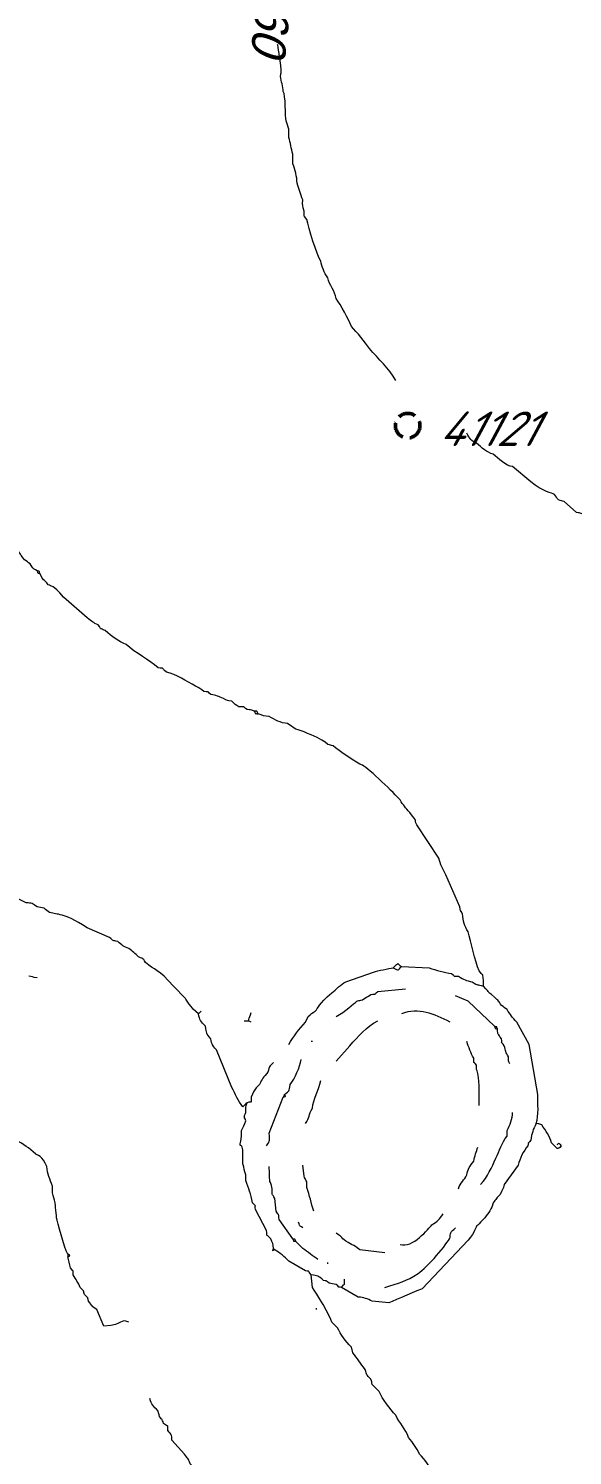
# Model space of a CAD drawing. Header units: centimetres. Extents: x -1591 to 2988, y -2086 to 1278.
# Drawn here: x 1969.8 to 2127.1, y -855.1 to -441.7 of the extents above; entities that cross this region are included whole.
import ezdxf

# ---------------------------------------------------------------- set-up
doc = ezdxf.new("R2010")
doc.units = ezdxf.units.CM
doc.header["$MEASUREMENT"] = 0
doc.linetypes.add('DASHED', pattern=[7, 5, -2, 0])
doc.layers.add('layer 1', color=7, linetype='Continuous')
doc.layers.add('Свердловини', color=90, linetype='Continuous')
doc.styles.add('style1', font='isocpeur_0.ttf', dxfattribs={"oblique": 15, "height": 10})

msp = doc.modelspace()

# ---------------------------------------------------------------- linework, layer by layer
at = {"layer": 'layer 1', "lineweight": 20}
for points, knots in [([(2076.051, -543.65), (2074.177, -540.078), (2070.947, -537.475), (2068.407, -534.397), (2068.407, -534.397), (2067.119, -532.49), (2064.852, -529.673), (2063.176, -527.959), (2063.176, -527.959), (2062.339, -525.872), (2060.159, -521.697), (2058.751, -519.913), (2058.751, -519.913), (2058.527, -517.641), (2056.803, -516.088), (2056.337, -513.878), (2056.337, -513.878), (2055.288, -512.449), (2054.684, -510.755), (2054.325, -509.049), (2054.325, -509.049), (2053.183, -507.447), (2050.732, -499.257), (2050.302, -496.979), (2050.302, -496.979), (2049.199, -495.432), (2049.544, -496.726), (2049.497, -494.565), (2049.497, -494.565), (2048.981, -492.974), (2049.095, -493.099), (2049.095, -491.347), (2049.095, -491.347), (2048.373, -489.547), (2048.067, -488.313), (2047.485, -486.519), (2047.485, -486.519), (2047.442, -484.527), (2046.886, -482.642), (2046.278, -480.886), (2046.278, -480.886), (2046.278, -480.886), (2046.278, -478.07), (2046.278, -478.07), (2046.278, -478.07), (2045.746, -476.427), (2045.583, -474.821), (2045.071, -473.242), (2045.071, -473.242), (2045.071, -473.242), (2045.071, -470.828), (2045.071, -470.828), (2045.071, -470.828), (2044.792, -470.022), (2044.545, -469.219), (2044.267, -468.414), (2044.267, -468.414), (2044.09, -467.366), (2044.178, -460.801), (2043.462, -459.964), (2043.462, -459.964), (2043.347, -458.473), (2042.931, -456.99), (2042.657, -455.539), (2042.657, -455.539), (2042.664, -454.818), (2043.175, -454.788), (2042.657, -451.515), (2042.657, -451.515), (2042.657, -451.515), (2041.853, -446.285), (2041.853, -446.285)], [0, 0, 0, 0, 0.0526316, 0.0526316, 0.0526316, 0.0526316, 0.1052632, 0.1052632, 0.1052632, 0.1052632, 0.1578947, 0.1578947, 0.1578947, 0.1578947, 0.2105263, 0.2105263, 0.2105263, 0.2105263, 0.2631579, 0.2631579, 0.2631579, 0.2631579, 0.3157895, 0.3157895, 0.3157895, 0.3157895, 0.3684211, 0.3684211, 0.3684211, 0.3684211, 0.4210526, 0.4210526, 0.4210526, 0.4210526, 0.4736842, 0.4736842, 0.4736842, 0.4736842, 0.5263158, 0.5263158, 0.5263158, 0.5263158, 0.5789474, 0.5789474, 0.5789474, 0.5789474, 0.6315789, 0.6315789, 0.6315789, 0.631579, 0.6842105, 0.6842105, 0.6842105, 0.6842105, 0.7368421, 0.7368421, 0.7368421, 0.7368421, 0.7894737, 0.7894737, 0.7894737, 0.7894737, 0.8421053, 0.8421053, 0.8421053, 0.8421053, 0.8947368, 0.8947368, 0.8947368, 0.8947369, 1, 1, 1, 1]), ([(1972.248, -598.77), (1972.636, -599.796), (1972.027, -599.188), (1973.053, -599.575), (1973.053, -599.575), (1972.666, -598.549), (1973.274, -599.158), (1972.248, -598.77), (1972.248, -598.77), (1970.749, -597.853), (1971.154, -598.258), (1970.237, -596.759), (1970.237, -596.759), (1969.475, -596.271), (1969.356, -596.14), (1968.627, -595.552), (1968.627, -595.552), (1966.41, -593.139), (1968.718, -594.45), (1964.202, -590.724), (1964.202, -590.724), (1964.202, -590.724), (1958.971, -584.689), (1958.971, -584.689), (1958.971, -584.689), (1958.952, -584.66), (1957.463, -580.775), (1955.35, -580.263), (1955.35, -580.263), (1955.35, -580.263), (1954.948, -579.861), (1954.948, -579.861), (1954.948, -579.861), (1955.56, -578.568), (1955.646, -579.516), (1954.143, -577.849), (1954.143, -577.849), (1954.143, -577.849), (1945.694, -560.951), (1945.694, -560.951), (1945.694, -560.951), (1945.59, -559.597), (1945.396, -559.489), (1945.292, -558.134), (1945.292, -558.134), (1944.373, -556.882), (1944.428, -556.61), (1943.683, -555.318), (1943.683, -555.318), (1943.655, -554.064), (1943.494, -553.635), (1943.28, -552.502), (1943.28, -552.502), (1942.361, -551.25), (1942.417, -550.977), (1941.671, -549.685), (1941.671, -549.685), (1941.636, -548.095), (1941.383, -547.95), (1941.269, -546.467), (1941.269, -546.467), (1939.433, -543.89), (1939.04, -539.461), (1938.05, -536.408), (1938.05, -536.408), (1938.05, -536.408), (1938.05, -534.397), (1938.05, -534.397), (1938.05, -534.397), (1937.771, -533.591), (1937.524, -532.788), (1937.245, -531.983), (1937.245, -531.983), (1937.211, -530.392), (1936.957, -530.247), (1936.843, -528.764), (1936.843, -528.764), (1935.865, -527.07), (1936.082, -527.965), (1936.038, -525.948), (1936.038, -525.948), (1935.633, -524.698), (1935.639, -523.978), (1935.233, -522.729), (1935.233, -522.729), (1935.233, -522.729), (1934.831, -511.866), (1934.831, -511.866), (1934.831, -511.866), (1933.461, -507.641), (1935.633, -501.922), (1934.026, -497.784), (1934.026, -497.784), (1934.673, -496.119), (1934.429, -494.859), (1934.429, -492.956), (1934.429, -492.956), (1934.708, -492.15), (1934.955, -491.348), (1935.233, -490.542), (1935.233, -490.542), (1935.233, -490.542), (1935.636, -480.886), (1935.636, -480.886), (1935.636, -480.886), (1936.119, -479.395), (1936.038, -479.735), (1936.038, -478.07), (1936.038, -478.07), (1936.038, -478.07), (1937.647, -465.597), (1937.647, -465.597)], [0, 0, 0, 0, 0.0344828, 0.0344828, 0.0344828, 0.0344828, 0.0689655, 0.0689655, 0.0689655, 0.0689655, 0.1034483, 0.1034483, 0.1034483, 0.1034483, 0.137931, 0.137931, 0.137931, 0.137931, 0.1724138, 0.1724138, 0.1724138, 0.1724138, 0.2068966, 0.2068966, 0.2068966, 0.2068966, 0.2413793, 0.2413793, 0.2413793, 0.2413793, 0.2758621, 0.2758621, 0.2758621, 0.2758621, 0.3103448, 0.3103448, 0.3103448, 0.3103448, 0.3448276, 0.3448276, 0.3448276, 0.3448276, 0.3793103, 0.3793103, 0.3793103, 0.3793104, 0.4137931, 0.4137931, 0.4137931, 0.4137931, 0.4482759, 0.4482759, 0.4482759, 0.4482759, 0.4827586, 0.4827586, 0.4827586, 0.4827586, 0.5172414, 0.5172414, 0.5172414, 0.5172414, 0.5517241, 0.5517241, 0.5517241, 0.5517241, 0.5862069, 0.5862069, 0.5862069, 0.5862069, 0.6206897, 0.6206897, 0.6206897, 0.6206897, 0.6551724, 0.6551724, 0.6551724, 0.6551724, 0.6896552, 0.6896552, 0.6896552, 0.6896552, 0.7241379, 0.7241379, 0.7241379, 0.7241379, 0.7586207, 0.7586207, 0.7586207, 0.7586207, 0.7931034, 0.7931034, 0.7931034, 0.7931035, 0.8275862, 0.8275862, 0.8275862, 0.8275862, 0.862069, 0.862069, 0.862069, 0.862069, 0.8965517, 0.8965517, 0.8965517, 0.8965517, 0.9310345, 0.9310345, 0.9310345, 0.9310345, 1, 1, 1, 1]), ([(2179.451, -632.969), (2179.839, -633.995), (2179.23, -633.386), (2180.256, -633.774), (2180.256, -633.774), (2179.869, -632.748), (2180.477, -633.356), (2179.451, -632.969), (2179.451, -632.969), (2178.419, -631.663), (2178.375, -630.769), (2177.44, -629.75), (2177.44, -629.75), (2175.782, -628.548), (2176.701, -629.646), (2176.233, -628.141), (2176.233, -628.141), (2176.233, -628.141), (2170.198, -620.497), (2170.198, -620.497), (2170.198, -620.497), (2170.092, -620.25), (2169.516, -619.145), (2169.393, -618.887), (2169.393, -618.887), (2167.966, -617.46), (2167.502, -617.487), (2166.979, -615.669), (2166.979, -615.669), (2164.73, -614.049), (2160.197, -607.368), (2157.323, -605.61), (2157.323, -605.61), (2157.323, -605.61), (2156.921, -605.208), (2156.921, -605.208), (2156.921, -605.208), (2157.226, -603.348), (2154.869, -602.479), (2153.3, -601.184), (2153.3, -601.184), (2153.3, -601.184), (2140.425, -590.321), (2140.425, -590.321), (2140.425, -590.321), (2138.569, -589.788), (2137.871, -588.573), (2136.401, -587.103), (2136.401, -587.103), (2136.401, -587.103), (2129.964, -582.275), (2129.964, -582.275), (2129.964, -582.275), (2128.975, -581.919), (2129.274, -582.05), (2128.355, -581.872), (2128.355, -581.872), (2128.355, -581.872), (2124.734, -578.654), (2124.734, -578.654), (2124.734, -578.654), (2123.869, -578.472), (2124.042, -578.555), (2123.124, -578.251), (2123.124, -578.251), (2122.553, -577.528), (2122.409, -577.377), (2121.917, -576.642), (2121.917, -576.642), (2121.4, -576.242), (2118.552, -575.887), (2115.078, -573.021), (2115.078, -573.021), (2115.078, -573.021), (2109.847, -568.595), (2109.847, -568.595), (2109.847, -568.595), (2107.968, -568.41), (2105.652, -566.301), (2104.215, -564.974), (2104.215, -564.974), (2102.372, -564.484), (2100.857, -563.113), (2099.387, -561.755), (2099.387, -561.755), (2097.889, -561.289), (2097.461, -560.395), (2096.57, -558.939)], [0, 0, 0, 0, 0.0434783, 0.0434783, 0.0434783, 0.0434783, 0.0869565, 0.0869565, 0.0869565, 0.0869565, 0.1304348, 0.1304348, 0.1304348, 0.1304348, 0.173913, 0.173913, 0.173913, 0.1739131, 0.2173913, 0.2173913, 0.2173913, 0.2173913, 0.2608696, 0.2608696, 0.2608696, 0.2608696, 0.3043478, 0.3043478, 0.3043478, 0.3043478, 0.3478261, 0.3478261, 0.3478261, 0.3478261, 0.3913043, 0.3913043, 0.3913043, 0.3913044, 0.4347826, 0.4347826, 0.4347826, 0.4347826, 0.4782609, 0.4782609, 0.4782609, 0.4782609, 0.5217391, 0.5217391, 0.5217391, 0.5217391, 0.5652174, 0.5652174, 0.5652174, 0.5652174, 0.6086957, 0.6086957, 0.6086957, 0.6086957, 0.6521739, 0.6521739, 0.6521739, 0.6521739, 0.6956522, 0.6956522, 0.6956522, 0.6956522, 0.7391304, 0.7391304, 0.7391304, 0.7391304, 0.7826087, 0.7826087, 0.7826087, 0.7826087, 0.826087, 0.826087, 0.826087, 0.826087, 0.8695652, 0.8695652, 0.8695652, 0.8695652, 0.9130435, 0.9130435, 0.9130435, 0.9130435, 1, 1, 1, 1]), ([(2040.646, -741.197), (2039.308, -742.645), (2039.43, -742.145), (2039.036, -744.014), (2039.036, -744.014), (2037.702, -745.459), (2037.34, -745.936), (2036.622, -747.635), (2036.622, -747.635), (2036.551, -747.741), (2034.964, -748.911), (2034.208, -751.256), (2034.208, -751.256), (2033.998, -753.337), (2034.674, -752.331), (2033.001, -752.865), (2033.001, -752.865), (2032.508, -753.274), (2032.081, -753.708), (2031.794, -754.072), (2031.794, -754.072), (2030.242, -752.351), (2029.715, -750.342), (2028.575, -748.439), (2028.575, -748.439), (2028.575, -748.439), (2024.15, -737.576), (2024.15, -737.576), (2024.15, -737.576), (2022.807, -736.087), (2022.897, -736.247), (2022.54, -734.358), (2022.54, -734.358), (2021.072, -732.728), (2021.32, -732.796), (2020.931, -730.737), (2020.931, -730.737), (2019.547, -729.238), (2019.325, -729.04), (2018.919, -727.116), (2018.919, -727.116), (2016.749, -725.552), (2015.236, -722.737), (2015.227, -722.726), (2015.227, -722.726), (2015.227, -722.726), (2011.677, -719.069), (2011.677, -719.069), (2011.677, -719.069), (2007.401, -714.079), (2006.174, -714.533), (2003.631, -712.229), (2003.631, -712.229), (2002.487, -710.666), (2003.438, -711.406), (2001.619, -710.62), (2001.619, -710.62), (2000.52, -709.545), (1999.911, -709.105), (1998.803, -708.206), (1998.803, -708.206), (1997.243, -707.757), (1996.875, -707.241), (1995.584, -706.194), (1995.584, -706.194), (1993.941, -705.848), (1994.487, -706.027), (1993.17, -704.987), (1993.17, -704.987), (1993.17, -704.987), (1986.732, -702.171), (1986.732, -702.171), (1986.732, -702.171), (1979.293, -697.532), (1978.389, -698.589), (1975.869, -697.745), (1975.869, -697.745), (1975.108, -697.258), (1974.989, -697.126), (1974.26, -696.538), (1974.26, -696.538), (1973.456, -696.383), (1973.052, -696.287), (1972.248, -696.136), (1972.248, -696.136), (1970.847, -695.106), (1970.818, -695.066), (1969.03, -694.929), (1969.03, -694.929), (1967.082, -693.804), (1964.942, -693.236), (1962.995, -692.112), (1962.995, -692.112), (1960.896, -691.947), (1962.598, -692.458), (1960.983, -691.308), (1960.983, -691.308), (1960.983, -691.308), (1952.936, -689.698), (1952.936, -689.698), (1952.936, -689.698), (1951.488, -688.361), (1951.989, -688.483), (1950.12, -688.089), (1950.12, -688.089), (1949.375, -687.488), (1948.852, -687.083), (1948.108, -686.48), (1948.108, -686.48), (1946.178, -686.331), (1945.176, -685.646), (1943.683, -684.468), (1943.683, -684.468), (1942.879, -684.313), (1942.475, -684.217), (1941.671, -684.066), (1941.671, -684.066), (1940.016, -682.757), (1941.622, -683.685), (1940.062, -683.261), (1940.062, -683.261), (1938.774, -682.244), (1938.165, -682.041), (1936.843, -681.249), (1936.843, -681.249), (1930.554, -679.248), (1932.372, -679.093), (1929.601, -677.226), (1929.601, -677.226), (1926.214, -675.794), (1924.182, -674.043), (1921.152, -671.996), (1921.152, -671.996), (1921.152, -671.996), (1911.496, -663.949), (1911.496, -663.949), (1911.496, -663.949), (1911.249, -663.843), (1910.144, -663.267), (1909.886, -663.144), (1909.886, -663.144), (1908.851, -662.086), (1908.638, -661.86), (1907.875, -660.73), (1907.875, -660.73), (1906.057, -660.207), (1906.083, -659.743), (1904.656, -658.316), (1904.656, -658.316), (1901.909, -655.021), (1898.172, -652.42), (1895.402, -649.062), (1895.402, -649.062), (1894.386, -647.558), (1893.2, -646.141), (1892.184, -644.637), (1892.184, -644.637), (1892.184, -644.637), (1890.574, -643.027), (1890.574, -643.027), (1890.574, -643.027), (1888.995, -640.612), (1886.208, -636.291), (1884.539, -634.176), (1884.539, -634.176), (1884.045, -632.456), (1884.329, -633.193), (1882.93, -631.762), (1882.93, -631.762), (1882.93, -631.762), (1875.285, -616.473), (1875.285, -616.473), (1875.285, -616.473), (1875.146, -614.661), (1874.97, -614.743), (1874.078, -613.255), (1874.078, -613.255), (1874.078, -613.255), (1874.078, -611.645), (1874.078, -611.645), (1874.078, -611.645), (1872.899, -609.676), (1872.12, -607.643), (1872.067, -605.208), (1872.067, -605.208), (1871.089, -603.514), (1871.306, -604.409), (1871.262, -602.391), (1871.262, -602.391), (1871.262, -602.391), (1868.848, -591.528), (1868.848, -591.528), (1868.848, -591.528), (1868.848, -589.286), (1869.334, -589.328), (1867.239, -588.712)], [0, 0, 0, 0, 0.02, 0.02, 0.02, 0.02, 0.04, 0.04, 0.04, 0.04, 0.06, 0.06, 0.06, 0.06, 0.08, 0.08, 0.08, 0.08, 0.1, 0.1, 0.1, 0.1, 0.12, 0.12, 0.12, 0.12, 0.14, 0.14, 0.14, 0.14, 0.16, 0.16, 0.16, 0.16, 0.18, 0.18, 0.18, 0.18, 0.2, 0.2, 0.2, 0.2, 0.22, 0.22, 0.22, 0.22, 0.24, 0.24, 0.24, 0.24, 0.26, 0.26, 0.26, 0.26, 0.28, 0.28, 0.28, 0.28, 0.3, 0.3, 0.3, 0.3, 0.32, 0.32, 0.32, 0.32, 0.34, 0.34, 0.34, 0.34, 0.36, 0.36, 0.36, 0.36, 0.38, 0.38, 0.38, 0.38, 0.4, 0.4, 0.4, 0.4, 0.42, 0.42, 0.42, 0.42, 0.44, 0.44, 0.44, 0.44, 0.46, 0.46, 0.46, 0.46, 0.48, 0.48, 0.48, 0.48, 0.5, 0.5, 0.5, 0.5, 0.52, 0.52, 0.52, 0.52, 0.54, 0.54, 0.54, 0.54, 0.56, 0.56, 0.56, 0.56, 0.58, 0.58, 0.58, 0.58, 0.6, 0.6, 0.6, 0.6, 0.62, 0.62, 0.62, 0.62, 0.64, 0.64, 0.64, 0.64, 0.66, 0.66, 0.66, 0.66, 0.68, 0.68, 0.68, 0.68, 0.7, 0.7, 0.7, 0.7, 0.72, 0.72, 0.72, 0.72, 0.74, 0.74, 0.74, 0.74, 0.76, 0.76, 0.76, 0.76, 0.78, 0.78, 0.78, 0.78, 0.8, 0.8, 0.8, 0.8, 0.82, 0.82, 0.82, 0.82, 0.84, 0.84, 0.84, 0.84, 0.86, 0.86, 0.86, 0.86, 0.88, 0.88, 0.88, 0.88, 0.9, 0.9, 0.9, 0.9, 0.92, 0.92, 0.92, 0.92, 0.94, 0.94, 0.94, 0.94, 0.96, 0.96, 0.96, 0.96, 1, 1, 1, 1]), ([(2035.013, -639.406), (2035.68, -640.491), (2034.974, -640.017), (2036.22, -640.211), (2036.22, -640.211), (2035.553, -639.126), (2036.259, -639.601), (2035.013, -639.406), (2035.013, -639.406), (2033.775, -638.996), (2034.325, -639.108), (2033.001, -639.004), (2033.001, -639.004), (2031.453, -637.901), (2032.748, -638.246), (2030.587, -638.199), (2030.587, -638.199), (2029.607, -637.544), (2029.518, -637.46), (2028.575, -636.59), (2028.575, -636.59), (2027.118, -636.446), (2027.425, -636.434), (2026.161, -635.785), (2026.161, -635.785), (2024.841, -635.171), (2024.015, -634.857), (2022.54, -634.578), (2022.54, -634.578), (2020.898, -633.382), (2022.623, -633.98), (2020.529, -633.774), (2020.529, -633.774), (2019.483, -632.925), (2019.249, -632.771), (2018.115, -632.164), (2018.115, -632.164), (2015.437, -630.861), (2012.583, -628.756), (2009.666, -628.141), (2009.666, -628.141), (2007.945, -626.59), (2009.279, -627.134), (2007.252, -626.934), (2007.252, -626.934), (2004.656, -624.538), (2000.809, -622.689), (1997.998, -620.094), (1997.998, -620.094), (1995.696, -619.171), (1993.902, -617.861), (1991.963, -616.071), (1991.963, -616.071), (1990.144, -615.285), (1991.095, -616.024), (1989.951, -614.462), (1989.951, -614.462), (1988.408, -613.809), (1988.099, -613.374), (1986.732, -612.45), (1986.732, -612.45), (1986.732, -612.45), (1979.893, -606.415), (1979.893, -606.415), (1979.893, -606.415), (1976.722, -602.611), (1976.428, -603.464), (1975.467, -602.794), (1975.467, -602.794), (1974.182, -601.038), (1973.983, -601.775), (1973.053, -599.575)], [0, 0, 0, 0, 0.0526316, 0.0526316, 0.0526316, 0.0526316, 0.1052632, 0.1052632, 0.1052632, 0.1052632, 0.1578947, 0.1578947, 0.1578947, 0.1578947, 0.2105263, 0.2105263, 0.2105263, 0.2105263, 0.2631579, 0.2631579, 0.2631579, 0.2631579, 0.3157895, 0.3157895, 0.3157895, 0.3157895, 0.3684211, 0.3684211, 0.3684211, 0.3684211, 0.4210526, 0.4210526, 0.4210526, 0.4210526, 0.4736842, 0.4736842, 0.4736842, 0.4736842, 0.5263158, 0.5263158, 0.5263158, 0.5263158, 0.5789474, 0.5789474, 0.5789474, 0.5789474, 0.6315789, 0.6315789, 0.6315789, 0.631579, 0.6842105, 0.6842105, 0.6842105, 0.6842105, 0.7368421, 0.7368421, 0.7368421, 0.7368421, 0.7894737, 0.7894737, 0.7894737, 0.7894737, 0.8421053, 0.8421053, 0.8421053, 0.8421053, 0.8947368, 0.8947368, 0.8947368, 0.8947369, 1, 1, 1, 1]), ([(2045.071, -735.967), (2046.357, -733.787), (2048.112, -731.466), (2049.899, -729.53), (2049.899, -729.53), (2049.899, -729.53), (2050.648, -727.891), (2050.648, -727.891), (2050.648, -727.891), (2051.649, -727.049), (2051.74, -726.97), (2052.716, -726.311), (2052.716, -726.311), (2053.734, -725.292), (2053.489, -724.461), (2057.544, -721.081), (2057.544, -721.081), (2058.801, -720.032), (2060.141, -718.529), (2061.567, -717.862), (2061.567, -717.862), (2061.567, -717.862), (2069.614, -715.046), (2069.614, -715.046), (2069.614, -715.046), (2070.871, -714.638), (2073.91, -713.941), (2075.246, -713.839), (2075.246, -713.839), (2077.012, -714.524), (2076.61, -714.659), (2077.66, -713.436), (2077.66, -713.436), (2077.66, -713.436), (2085.707, -713.839), (2085.707, -713.839), (2085.707, -713.839), (2087.673, -714.519), (2090.058, -715.053), (2092.145, -715.448), (2092.145, -715.448), (2093.787, -716.644), (2092.061, -716.046), (2094.156, -716.253), (2094.156, -716.253), (2095.765, -717.216), (2096.302, -717.507), (2098.18, -717.862), (2098.18, -717.862), (2099.96, -719.13), (2099.369, -718.411), (2101.398, -719.069), (2101.398, -719.069), (2101.398, -714.179), (2101.093, -716.542), (2100.191, -714.643), (2100.191, -714.643), (2098.926, -711.979), (2097.84, -706.183), (2096.973, -703.378), (2096.973, -703.378), (2096.023, -701.733), (2095.407, -700.175), (2095.363, -698.147), (2095.363, -698.147), (2094.649, -696.938), (2094.838, -697.464), (2094.559, -696.136), (2094.559, -696.136), (2094.559, -696.136), (2090.535, -686.882), (2090.535, -686.882), (2090.535, -686.882), (2089.744, -685.341), (2088.886, -683.775), (2088.523, -682.054), (2088.523, -682.054), (2088.523, -682.054), (2082.086, -672.398), (2082.086, -672.398), (2082.086, -672.398), (2081.035, -670.328), (2082.809, -672.129), (2080.074, -668.777), (2080.074, -668.777), (2078.668, -667.339), (2078.269, -666.701), (2077.258, -665.156), (2077.258, -665.156), (2075.881, -663.461), (2068.212, -656.12), (2066.395, -655.097), (2066.395, -655.097), (2064.936, -654.678), (2059.291, -650.707), (2057.946, -649.465), (2057.946, -649.465), (2057.082, -649.284), (2057.254, -649.367), (2056.337, -649.062), (2056.337, -649.062), (2055.166, -648.007), (2055.183, -648.067), (2053.923, -647.453), (2053.923, -647.453), (2052.333, -646.637), (2048.753, -644.989), (2047.083, -644.637), (2047.083, -644.637), (2045.935, -643.794), (2045.817, -643.87), (2044.669, -643.027), (2044.669, -643.027), (2042.859, -642.888), (2040.945, -641.918), (2039.438, -641.016), (2039.438, -641.016), (2038.021, -640.907), (2037.449, -640.715), (2036.22, -640.211)], [0, 0, 0, 0, 0.0322581, 0.0322581, 0.0322581, 0.0322581, 0.0645161, 0.0645161, 0.0645161, 0.0645161, 0.0967742, 0.0967742, 0.0967742, 0.0967742, 0.1290323, 0.1290323, 0.1290323, 0.1290323, 0.1612903, 0.1612903, 0.1612903, 0.1612903, 0.1935484, 0.1935484, 0.1935484, 0.1935484, 0.2258065, 0.2258065, 0.2258065, 0.2258065, 0.2580645, 0.2580645, 0.2580645, 0.2580645, 0.2903226, 0.2903226, 0.2903226, 0.2903226, 0.3225806, 0.3225806, 0.3225806, 0.3225807, 0.3548387, 0.3548387, 0.3548387, 0.3548387, 0.3870968, 0.3870968, 0.3870968, 0.3870968, 0.4193548, 0.4193548, 0.4193548, 0.4193548, 0.4516129, 0.4516129, 0.4516129, 0.4516129, 0.483871, 0.483871, 0.483871, 0.483871, 0.516129, 0.516129, 0.516129, 0.516129, 0.5483871, 0.5483871, 0.5483871, 0.5483871, 0.5806452, 0.5806452, 0.5806452, 0.5806452, 0.6129032, 0.6129032, 0.6129032, 0.6129032, 0.6451613, 0.6451613, 0.6451613, 0.6451613, 0.6774194, 0.6774194, 0.6774194, 0.6774194, 0.7096774, 0.7096774, 0.7096774, 0.7096774, 0.7419355, 0.7419355, 0.7419355, 0.7419355, 0.7741935, 0.7741935, 0.7741935, 0.7741936, 0.8064516, 0.8064516, 0.8064516, 0.8064516, 0.8387097, 0.8387097, 0.8387097, 0.8387097, 0.8709677, 0.8709677, 0.8709677, 0.8709678, 0.9032258, 0.9032258, 0.9032258, 0.9032258, 0.9354839, 0.9354839, 0.9354839, 0.9354839, 1, 1, 1, 1]), ([(2122.722, -764.935), (2123.55, -764.732), (2122.543, -763.952), (2123.929, -765.338), (2123.929, -765.338), (2122.6, -766.838), (2122.929, -766.129), (2121.113, -764.533), (2121.113, -764.533), (2120.703, -762.588), (2119.379, -760.959), (2118.296, -759.302), (2118.296, -759.302), (2117.307, -758.947), (2117.607, -759.078), (2116.687, -758.9), (2116.687, -758.9), (2117.48, -756.453), (2117.089, -753.184), (2117.089, -750.451), (2117.089, -750.451), (2117.089, -750.451), (2114.675, -735.967), (2114.675, -735.967), (2114.675, -735.967), (2114.675, -735.967), (2111.054, -729.53), (2111.054, -729.53), (2111.054, -729.53), (2109.648, -728.092), (2109.249, -727.454), (2108.238, -725.909), (2108.238, -725.909), (2107.515, -725.337), (2107.364, -725.193), (2106.629, -724.702), (2106.629, -724.702), (2105.864, -723.452), (2105.721, -723.392), (2104.617, -722.288), (2104.617, -722.288), (2101.578, -719.843), (2103.921, -721.801), (2101.398, -719.069)], [0, 0, 0, 0, 0.0833333, 0.0833333, 0.0833333, 0.0833333, 0.1666667, 0.1666667, 0.1666667, 0.1666667, 0.25, 0.25, 0.25, 0.25, 0.3333333, 0.3333333, 0.3333333, 0.3333333, 0.4166667, 0.4166667, 0.4166667, 0.4166667, 0.5, 0.5, 0.5, 0.5, 0.5833333, 0.5833333, 0.5833333, 0.5833333, 0.6666667, 0.6666667, 0.6666667, 0.6666667, 0.75, 0.75, 0.75, 0.75, 0.8333333, 0.8333333, 0.8333333, 0.8333333, 1, 1, 1, 1]), ([(2058.751, -727.92), (2061.366, -726.548), (2063.851, -724.062), (2064.786, -723.495), (2064.786, -723.495), (2065.774, -723.139), (2065.475, -723.27), (2066.395, -723.092), (2066.395, -723.092), (2067.543, -722.249), (2067.661, -722.326), (2068.809, -721.483), (2068.809, -721.483), (2070.908, -721.318), (2069.206, -721.829), (2070.821, -720.678), (2070.821, -720.678), (2070.821, -720.678), (2078.867, -719.874), (2078.867, -719.874)], [0, 0, 0, 0, 0.1666667, 0.1666667, 0.1666667, 0.1666667, 0.3333333, 0.3333333, 0.3333333, 0.3333333, 0.5, 0.5, 0.5, 0.5, 0.6666667, 0.6666667, 0.6666667, 0.6666667, 1, 1, 1, 1]), ([(2104.617, -730.737), (2105.004, -731.762), (2104.395, -731.154), (2105.422, -731.541), (2105.422, -731.541), (2105.034, -730.515), (2105.643, -731.124), (2104.617, -730.737), (2104.617, -730.737), (2104.617, -730.737), (2096.973, -723.495), (2096.973, -723.495), (2096.973, -723.495), (2096.973, -723.495), (2093.352, -721.885), (2093.352, -721.885)], [0, 0, 0, 0, 0.2, 0.2, 0.2, 0.2, 0.4, 0.4, 0.4, 0.4, 0.6, 0.6, 0.6, 0.6, 1, 1, 1, 1]), ([(2032.196, -729.127), (2032.196, -729.127), (2033.403, -729.127), (2033.403, -729.127), (2033.403, -729.127), (2033.748, -727.832), (2033.864, -728.009), (2034.208, -726.713)], [0, 0, 0, 0, 0.3333333, 0.3333333, 0.3333333, 0.3333333, 1, 1, 1, 1]), ([(2058.751, -740.795), (2058.751, -740.795), (2062.774, -736.369), (2062.774, -736.369), (2062.774, -736.369), (2065.077, -733.671), (2067.528, -730.889), (2070.821, -729.127)], [0, 0, 0, 0, 0.3333333, 0.3333333, 0.3333333, 0.3333333, 1, 1, 1, 1]), ([(2109.043, -741.6), (2108.559, -740.382), (2108.64, -741.195), (2108.64, -739.588), (2108.64, -739.588), (2107.836, -738.195), (2107.739, -737.986), (2107.433, -736.369), (2107.433, -736.369), (2106.237, -734.727), (2106.835, -736.452), (2106.629, -734.358), (2106.629, -734.358), (2105.56, -732.723), (2105.609, -733.444), (2105.422, -731.541)], [0, 0, 0, 0, 0.2, 0.2, 0.2, 0.2, 0.4, 0.4, 0.4, 0.4, 0.6, 0.6, 0.6, 0.6, 1, 1, 1, 1]), ([(2100.191, -753.67), (2100.191, -750.641), (2100.291, -747.384), (2099.789, -744.416), (2099.789, -744.416), (2099.328, -742.995), (2099.421, -743.584), (2099.387, -742.002), (2099.387, -742.002), (2098.19, -740.36), (2098.788, -742.085), (2098.582, -739.99), (2098.582, -739.99), (2097.688, -738.441), (2097.15, -736.837), (2096.57, -735.162)], [0, 0, 0, 0, 0.2, 0.2, 0.2, 0.2, 0.4, 0.4, 0.4, 0.4, 0.6, 0.6, 0.6, 0.6, 1, 1, 1, 1]), ([(2043.864, -750.451), (2043.864, -750.451), (2043.462, -751.256), (2043.462, -751.256), (2043.462, -751.256), (2044.653, -750.806), (2044.047, -751.197), (2043.864, -750.451), (2043.864, -750.451), (2045.351, -749.441), (2045.101, -749.606), (2045.474, -747.635), (2045.474, -747.635), (2046.816, -745.806), (2048.273, -742.612), (2048.692, -740.393)], [0, 0, 0, 0, 0.2, 0.2, 0.2, 0.2, 0.4, 0.4, 0.4, 0.4, 0.6, 0.6, 0.6, 0.6, 1, 1, 1, 1]), ([(1981.1, -796.72), (1981.1, -796.72), (1981.1, -797.524), (1981.1, -797.524), (1981.1, -797.524), (1981.941, -796.89), (1981.941, -797.354), (1981.1, -796.72), (1981.1, -796.72), (1980.12, -794.811), (1978.03, -787.201), (1977.881, -786.259), (1977.881, -786.259), (1977.881, -786.259), (1977.479, -781.833), (1977.479, -781.833), (1977.479, -781.833), (1977.154, -780.832), (1976.999, -780.018), (1976.674, -779.017), (1976.674, -779.017), (1976.674, -779.017), (1976.674, -777.005), (1976.674, -777.005), (1976.674, -777.005), (1975.935, -775.161), (1975.226, -773.468), (1975.065, -771.373), (1975.065, -771.373), (1973.917, -768.278), (1972.131, -767.95), (1971.846, -767.752), (1971.846, -767.752), (1969.887, -765.835), (1968.379, -765.025), (1966.213, -763.728), (1966.213, -763.728), (1963.391, -763.667), (1962.063, -762.325), (1959.374, -762.119), (1959.374, -762.119), (1956.755, -760.608), (1954.319, -761.029), (1951.327, -759.302), (1951.327, -759.302), (1949.284, -759.258), (1948.436, -758.646), (1946.499, -758.498), (1946.499, -758.498), (1945.247, -757.578), (1944.975, -757.634), (1943.683, -756.888), (1943.683, -756.888), (1941.964, -756.756), (1941.477, -756.498), (1940.062, -755.681), (1940.062, -755.681), (1937.962, -755.516), (1939.665, -756.027), (1938.05, -754.877), (1938.05, -754.877), (1938.05, -754.877), (1920.347, -750.049), (1920.347, -750.049), (1920.347, -750.049), (1918.268, -749.329), (1916.358, -749.103), (1914.312, -748.439), (1914.312, -748.439), (1914.312, -748.439), (1912.703, -748.439), (1912.703, -748.439), (1912.703, -748.439), (1911.196, -747.569), (1910.798, -747.557), (1909.082, -747.232), (1909.082, -747.232), (1907.845, -746.234), (1908.481, -746.622), (1907.07, -746.025)], [0, 0, 0, 0, 0.047619, 0.047619, 0.047619, 0.0476191, 0.0952381, 0.0952381, 0.0952381, 0.0952381, 0.1428571, 0.1428571, 0.1428571, 0.1428572, 0.1904762, 0.1904762, 0.1904762, 0.1904762, 0.2380952, 0.2380952, 0.2380952, 0.2380952, 0.2857143, 0.2857143, 0.2857143, 0.2857143, 0.3333333, 0.3333333, 0.3333333, 0.3333333, 0.3809524, 0.3809524, 0.3809524, 0.3809524, 0.4285714, 0.4285714, 0.4285714, 0.4285714, 0.4761905, 0.4761905, 0.4761905, 0.4761905, 0.5238095, 0.5238095, 0.5238095, 0.5238095, 0.5714286, 0.5714286, 0.5714286, 0.5714286, 0.6190476, 0.6190476, 0.6190476, 0.6190476, 0.6666667, 0.6666667, 0.6666667, 0.6666667, 0.7142857, 0.7142857, 0.7142857, 0.7142857, 0.7619048, 0.7619048, 0.7619048, 0.7619048, 0.8095238, 0.8095238, 0.8095238, 0.8095238, 0.8571429, 0.8571429, 0.8571429, 0.8571429, 0.9047619, 0.9047619, 0.9047619, 0.9047619, 1, 1, 1, 1]), ([(2049.899, -758.9), (2051.088, -757.232), (2050.816, -756.371), (2051.911, -754.474), (2051.911, -754.474), (2052.109, -751.901), (2053.795, -749.231), (2054.325, -746.428)], [0, 0, 0, 0, 0.3333333, 0.3333333, 0.3333333, 0.3333333, 1, 1, 1, 1]), ([(2038.634, -765.338), (2039.862, -763.613), (2039.438, -763.954), (2039.438, -761.716), (2039.438, -761.716), (2039.438, -761.716), (2043.462, -751.256), (2043.462, -751.256)], [0, 0, 0, 0, 0.3333333, 0.3333333, 0.3333333, 0.3333333, 1, 1, 1, 1]), ([(2116.687, -758.9), (2115.669, -760.663), (2115.456, -761.727), (2115.078, -763.728), (2115.078, -763.728), (2113.769, -765.383), (2114.697, -763.777), (2114.273, -765.338), (2114.273, -765.338), (2112.96, -767), (2111.885, -768.939), (2111.457, -770.97), (2111.457, -770.97), (2111.457, -770.97), (2107.433, -776.603), (2107.433, -776.603), (2107.433, -776.603), (2107.074, -777.954), (2106.767, -778.141), (2106.226, -779.419), (2106.226, -779.419), (2105.362, -780.356), (2104.979, -780.891), (2104.215, -781.833), (2104.215, -781.833), (2103.808, -783.761), (2102.873, -784.619), (2101.801, -786.259), (2101.801, -786.259), (2101.801, -786.259), (2099.387, -788.673), (2099.387, -788.673), (2099.387, -788.673), (2099.049, -789.17), (2099.104, -790.113), (2096.973, -792.696), (2096.973, -792.696), (2096.973, -792.696), (2083.695, -806.778), (2083.695, -806.778), (2083.695, -806.778), (2082.959, -806.851), (2075.868, -810.169), (2074.039, -810.801), (2074.039, -810.801), (2074.039, -810.801), (2069.211, -810.399), (2069.211, -810.399), (2069.211, -810.399), (2067.805, -809.588), (2066.876, -809.322), (2065.188, -809.192), (2065.188, -809.192), (2065.188, -809.192), (2060.36, -806.376), (2060.36, -806.376), (2060.36, -806.376), (2058.787, -806.046), (2060.37, -806.851), (2058.751, -805.571), (2058.751, -805.571), (2057.947, -805.416), (2057.543, -805.321), (2056.739, -805.169), (2056.739, -805.169), (2055.084, -803.86), (2056.69, -804.788), (2055.13, -804.364), (2055.13, -804.364), (2053.5, -802.895), (2053.567, -803.144), (2051.509, -802.755), (2051.509, -802.755), (2050.339, -801.142), (2051.458, -802.007), (2049.899, -801.548), (2049.899, -801.548), (2049.899, -801.548), (2045.071, -798.731), (2045.071, -798.731), (2045.071, -798.731), (2043.789, -797.478), (2042.475, -796.386), (2041.048, -795.513), (2041.048, -795.513), (2041.048, -795.513), (2040.646, -795.11), (2040.646, -795.11), (2040.646, -795.11), (2040.521, -793.494), (2040.41, -793.714), (2039.841, -792.294), (2039.841, -792.294), (2038.29, -790.573), (2038.834, -791.908), (2038.634, -789.88), (2038.634, -789.88), (2038.634, -789.88), (2035.415, -783.845), (2035.415, -783.845), (2035.415, -783.845), (2035.25, -781.746), (2035.761, -783.448), (2034.61, -781.833), (2034.61, -781.833), (2034.129, -779.284), (2033.411, -777.743), (2032.599, -775.396), (2032.599, -775.396), (2032.599, -775.396), (2032.599, -773.787), (2032.599, -773.787), (2032.599, -773.787), (2032.194, -772.537), (2032.199, -771.817), (2031.794, -770.568), (2031.794, -770.568), (2031.794, -770.568), (2031.794, -766.545), (2031.794, -766.545), (2031.794, -766.545), (2031.163, -763.494), (2030.61, -767.465), (2031.392, -762.521), (2031.392, -762.521), (2031.392, -762.521), (2031.392, -760.912), (2031.392, -760.912), (2031.392, -760.912), (2032.015, -759.697), (2032.157, -759.37), (2032.599, -758.095), (2032.599, -758.095), (2032.073, -756.358), (2032.073, -757.418), (2032.599, -755.681), (2032.599, -755.681), (2032.599, -754.016), (2032.518, -754.356), (2033.001, -752.865)], [0, 0, 0, 0, 0.0277778, 0.0277778, 0.0277778, 0.0277778, 0.0555556, 0.0555556, 0.0555556, 0.0555556, 0.0833333, 0.0833333, 0.0833333, 0.0833333, 0.1111111, 0.1111111, 0.1111111, 0.1111111, 0.1388889, 0.1388889, 0.1388889, 0.1388889, 0.1666667, 0.1666667, 0.1666667, 0.1666667, 0.1944444, 0.1944444, 0.1944444, 0.1944445, 0.2222222, 0.2222222, 0.2222222, 0.2222222, 0.25, 0.25, 0.25, 0.25, 0.2777778, 0.2777778, 0.2777778, 0.2777778, 0.3055556, 0.3055556, 0.3055556, 0.3055556, 0.3333333, 0.3333333, 0.3333333, 0.3333333, 0.3611111, 0.3611111, 0.3611111, 0.3611111, 0.3888889, 0.3888889, 0.3888889, 0.3888889, 0.4166667, 0.4166667, 0.4166667, 0.4166667, 0.4444444, 0.4444444, 0.4444444, 0.4444445, 0.4722222, 0.4722222, 0.4722222, 0.4722222, 0.5, 0.5, 0.5, 0.5, 0.5277778, 0.5277778, 0.5277778, 0.5277778, 0.5555556, 0.5555556, 0.5555556, 0.5555556, 0.5833333, 0.5833333, 0.5833333, 0.5833333, 0.6111111, 0.6111111, 0.6111111, 0.6111111, 0.6388889, 0.6388889, 0.6388889, 0.6388889, 0.6666667, 0.6666667, 0.6666667, 0.6666667, 0.6944444, 0.6944444, 0.6944444, 0.6944445, 0.7222222, 0.7222222, 0.7222222, 0.7222222, 0.75, 0.75, 0.75, 0.75, 0.7777778, 0.7777778, 0.7777778, 0.7777778, 0.8055556, 0.8055556, 0.8055556, 0.8055556, 0.8333333, 0.8333333, 0.8333333, 0.8333333, 0.8611111, 0.8611111, 0.8611111, 0.8611111, 0.8888889, 0.8888889, 0.8888889, 0.8888889, 0.9166667, 0.9166667, 0.9166667, 0.9166667, 0.9444444, 0.9444444, 0.9444444, 0.9444445, 1, 1, 1, 1]), ([(2100.594, -776.603), (2102.66, -774.364), (2103.724, -771.607), (2105.019, -768.959), (2105.019, -768.959), (2106.048, -766.746), (2106.659, -764.521), (2108.238, -762.521), (2108.238, -762.521), (2108.238, -762.521), (2108.238, -760.912), (2108.238, -760.912), (2108.238, -760.912), (2109.169, -759.298), (2109.698, -757.617), (2109.847, -755.681)], [0, 0, 0, 0, 0.2, 0.2, 0.2, 0.2, 0.4, 0.4, 0.4, 0.4, 0.6, 0.6, 0.6, 0.6, 1, 1, 1, 1]), ([(2094.156, -777.81), (2094.687, -775.964), (2095.889, -775.317), (2096.57, -773.787), (2096.57, -773.787), (2096.943, -772.016), (2097.443, -771.206), (2098.582, -769.763), (2098.582, -769.763), (2098.851, -768.336), (2099.323, -767.085), (2099.789, -765.74)], [0, 0, 0, 0, 0.25, 0.25, 0.25, 0.25, 0.5, 0.5, 0.5, 0.5, 1, 1, 1, 1]), ([(2046.278, -792.294), (2046.666, -793.32), (2046.057, -792.711), (2047.083, -793.099), (2047.083, -793.099), (2046.695, -792.073), (2047.304, -792.681), (2046.278, -792.294), (2046.278, -792.294), (2046.278, -792.294), (2042.255, -786.661), (2042.255, -786.661), (2042.255, -786.661), (2042.118, -784.88), (2042.352, -785.81), (2041.45, -784.247), (2041.45, -784.247), (2041.45, -784.247), (2041.048, -780.626), (2041.048, -780.626), (2041.048, -780.626), (2040.07, -778.932), (2040.287, -779.827), (2040.243, -777.81), (2040.243, -777.81), (2039.666, -774.4), (2039.438, -777.69), (2039.438, -771.373)], [0, 0, 0, 0, 0.125, 0.125, 0.125, 0.125, 0.25, 0.25, 0.25, 0.25, 0.375, 0.375, 0.375, 0.375, 0.5, 0.5, 0.5, 0.5, 0.625, 0.625, 0.625, 0.625, 0.75, 0.75, 0.75, 0.75, 1, 1, 1, 1]), ([(2052.313, -784.247), (2051.53, -781.984), (2051.106, -779.731), (2050.302, -777.408), (2050.302, -777.408), (2050.302, -777.408), (2050.302, -775.798), (2050.302, -775.798), (2050.302, -775.798), (2050.155, -775.541), (2049.643, -774.467), (2049.497, -774.189), (2049.497, -774.189), (2049.497, -774.189), (2049.095, -770.97), (2049.095, -770.97)], [0, 0, 0, 0, 0.2, 0.2, 0.2, 0.2, 0.4, 0.4, 0.4, 0.4, 0.6, 0.6, 0.6, 0.6, 1, 1, 1, 1]), ([(2077.258, -793.903), (2080.843, -795.217), (2085.564, -789.218), (2086.512, -788.271), (2086.512, -788.271), (2088.122, -787.182), (2088.691, -786.75), (2089.73, -785.052)], [0, 0, 0, 0, 0.3333333, 0.3333333, 0.3333333, 0.3333333, 1, 1, 1, 1]), ([(2072.832, -806.376), (2077.034, -805.013), (2078.916, -804.654), (2082.488, -802.352), (2082.488, -802.352), (2085.084, -800.68), (2091.021, -793.682), (2091.742, -791.892), (2091.742, -791.892), (2091.941, -789.87), (2091.757, -790.705), (2093.352, -789.075)], [0, 0, 0, 0, 0.25, 0.25, 0.25, 0.25, 0.5, 0.5, 0.5, 0.5, 1, 1, 1, 1]), ([(2053.52, -798.329), (2051.993, -797.297), (2050.669, -796.14), (2049.095, -795.11), (2049.095, -795.11), (2049.095, -795.11), (2047.083, -793.099), (2047.083, -793.099)], [0, 0, 0, 0, 0.3333333, 0.3333333, 0.3333333, 0.3333333, 1, 1, 1, 1]), ([(2072.832, -796.317), (2072.832, -796.317), (2065.59, -795.513), (2065.59, -795.513), (2065.59, -795.513), (2064.42, -794.457), (2064.437, -794.517), (2063.176, -793.903), (2063.176, -793.903), (2060.316, -792.457), (2061.044, -792.087), (2058.751, -790.685)], [0, 0, 0, 0, 0.25, 0.25, 0.25, 0.25, 0.5, 0.5, 0.5, 0.5, 1, 1, 1, 1]), ([(1998.803, -816.434), (1995.872, -815.361), (1997.758, -817.165), (1991.561, -817.641), (1991.561, -817.641), (1991.561, -817.641), (1989.549, -812.813), (1989.549, -812.813), (1989.549, -812.813), (1988.001, -811.744), (1988.314, -811.853), (1987.135, -810.399), (1987.135, -810.399), (1986.694, -808.779), (1987.251, -809.856), (1985.928, -808.387), (1985.928, -808.387), (1985.487, -806.767), (1986.044, -807.844), (1984.721, -806.376), (1984.721, -806.376), (1984.154, -805.036), (1983.461, -804.01), (1982.709, -802.755), (1982.709, -802.755), (1982.544, -800.656), (1983.055, -802.358), (1981.904, -800.743), (1981.904, -800.743), (1981.687, -799.595), (1981.452, -798.61), (1981.1, -797.524)], [0, 0, 0, 0, 0.1111111, 0.1111111, 0.1111111, 0.1111111, 0.2222222, 0.2222222, 0.2222222, 0.2222222, 0.3333333, 0.3333333, 0.3333333, 0.3333333, 0.4444444, 0.4444444, 0.4444444, 0.4444445, 0.5555556, 0.5555556, 0.5555556, 0.5555556, 0.6666667, 0.6666667, 0.6666667, 0.6666667, 0.7777778, 0.7777778, 0.7777778, 0.7777778, 1, 1, 1, 1]), ([(2107.433, -884.831), (2107.82, -885.857), (2107.212, -885.249), (2108.238, -885.636), (2108.238, -885.636), (2107.851, -884.61), (2108.459, -885.218), (2107.433, -884.831), (2107.433, -884.831), (2104.119, -883.092), (2104.841, -882.32), (2103.41, -880.808), (2103.41, -880.808), (2101.879, -879.751), (2100.86, -878.369), (2099.789, -876.785), (2099.789, -876.785), (2098.844, -875.913), (2098.753, -875.835), (2097.777, -875.175), (2097.777, -875.175), (2097.125, -873.632), (2096.689, -873.323), (2095.766, -871.957), (2095.766, -871.957), (2095.766, -871.957), (2094.156, -870.347), (2094.156, -870.347), (2094.156, -870.347), (2093.37, -868.528), (2094.109, -869.479), (2092.547, -868.336), (2092.547, -868.336), (2091.947, -867.281), (2092.248, -867.712), (2091.34, -866.726), (2091.34, -866.726), (2090.829, -864.952), (2090.742, -865.323), (2089.328, -863.91), (2089.328, -863.91), (2088.628, -862.253), (2087.806, -861.288), (2086.512, -859.886), (2086.512, -859.886), (2085.666, -857.886), (2084.531, -856.332), (2082.891, -854.656), (2082.891, -854.656), (2082.083, -852.745), (2081.026, -851.497), (2079.672, -849.828), (2079.672, -849.828), (2079.045, -847.469), (2076.995, -845.624), (2076.051, -843.391), (2076.051, -843.391), (2074.393, -841.695), (2072.069, -838.551), (2071.223, -836.551), (2071.223, -836.551), (2071.223, -836.551), (2069.211, -834.539), (2069.211, -834.539), (2069.211, -834.539), (2069.03, -833.675), (2069.113, -833.847), (2068.809, -832.93), (2068.809, -832.93), (2067.472, -831.482), (2067.593, -831.982), (2067.2, -830.114), (2067.2, -830.114), (2065.873, -828.477), (2064.872, -826.88), (2063.579, -825.286), (2063.579, -825.286), (2063.397, -824.421), (2063.48, -824.593), (2063.176, -823.676), (2063.176, -823.676), (2061.57, -821.936), (2060.021, -820.097), (2059.153, -818.044), (2059.153, -818.044), (2059.153, -818.044), (2057.544, -816.434), (2057.544, -816.434), (2057.544, -816.434), (2057.16, -814.991), (2052.973, -807.721), (2051.911, -806.376), (2051.911, -806.376), (2051.911, -806.376), (2051.509, -802.755), (2051.509, -802.755)], [0, 0, 0, 0, 0.04, 0.04, 0.04, 0.04, 0.08, 0.08, 0.08, 0.08, 0.12, 0.12, 0.12, 0.12, 0.16, 0.16, 0.16, 0.16, 0.2, 0.2, 0.2, 0.2, 0.24, 0.24, 0.24, 0.24, 0.28, 0.28, 0.28, 0.28, 0.32, 0.32, 0.32, 0.32, 0.36, 0.36, 0.36, 0.36, 0.4, 0.4, 0.4, 0.4, 0.44, 0.44, 0.44, 0.44, 0.48, 0.48, 0.48, 0.48, 0.52, 0.52, 0.52, 0.52, 0.56, 0.56, 0.56, 0.56, 0.6, 0.6, 0.6, 0.6, 0.64, 0.64, 0.64, 0.64, 0.68, 0.68, 0.68, 0.68, 0.72, 0.72, 0.72, 0.72, 0.76, 0.76, 0.76, 0.76, 0.8, 0.8, 0.8, 0.8, 0.84, 0.84, 0.84, 0.84, 0.88, 0.88, 0.88, 0.88, 0.92, 0.92, 0.92, 0.92, 1, 1, 1, 1]), ([(2083.695, -926.674), (2084.083, -927.7), (2083.474, -927.091), (2084.5, -927.479), (2084.5, -927.479), (2084.113, -926.453), (2084.721, -927.061), (2083.695, -926.674), (2083.695, -926.674), (2083.695, -926.674), (2082.891, -926.674), (2082.891, -926.674), (2082.891, -926.674), (2082.179, -926.111), (2082.03, -925.946), (2081.281, -925.467), (2081.281, -925.467), (2081.53, -924.279), (2081.307, -924.255), (2081.281, -923.858), (2081.281, -923.858), (2080.121, -924.949), (2080.819, -924.672), (2078.465, -923.858), (2078.465, -923.858), (2078.465, -923.858), (2069.211, -916.214), (2069.211, -916.214), (2069.211, -916.214), (2065.651, -912.043), (2060.628, -908.942), (2056.337, -903.741), (2056.337, -903.741), (2056.337, -903.741), (2043.06, -890.464), (2043.06, -890.464), (2043.06, -890.464), (2042.953, -890.218), (2042.377, -889.112), (2042.255, -888.855), (2042.255, -888.855), (2042.255, -888.855), (2039.036, -885.636), (2039.036, -885.636), (2039.036, -885.636), (2038.113, -884.27), (2037.124, -882.995), (2036.22, -881.613), (2036.22, -881.613), (2035.161, -880.577), (2034.936, -880.365), (2033.806, -879.601), (2033.806, -879.601), (2033.806, -879.601), (2022.138, -865.922), (2022.138, -865.922), (2022.138, -865.922), (2021.298, -863.828), (2020.15, -862.058), (2018.517, -860.289), (2018.517, -860.289), (2017.776, -858.537), (2017.946, -858.945), (2016.505, -857.472), (2016.505, -857.472), (2016.049, -855.887), (2015.819, -856.023), (2014.896, -854.656), (2014.896, -854.656), (2014.896, -854.656), (2011.275, -850.633), (2011.275, -850.633), (2011.275, -850.633), (2011.135, -848.817), (2011.197, -849.247), (2010.068, -847.816), (2010.068, -847.816), (2009.864, -845.796), (2010.514, -847.044), (2008.861, -845.805), (2008.861, -845.805), (2008.278, -844.382), (2008.62, -845.017), (2007.654, -843.793), (2007.654, -843.793), (2007.473, -842.928), (2007.556, -843.101), (2007.252, -842.184), (2007.252, -842.184), (2005.848, -840.748), (2005.33, -840.416), (2004.838, -838.563)], [0, 0, 0, 0, 0.0416667, 0.0416667, 0.0416667, 0.0416667, 0.0833333, 0.0833333, 0.0833333, 0.0833333, 0.125, 0.125, 0.125, 0.125, 0.1666667, 0.1666667, 0.1666667, 0.1666667, 0.2083333, 0.2083333, 0.2083333, 0.2083333, 0.25, 0.25, 0.25, 0.25, 0.2916667, 0.2916667, 0.2916667, 0.2916667, 0.3333333, 0.3333333, 0.3333333, 0.3333333, 0.375, 0.375, 0.375, 0.375, 0.4166667, 0.4166667, 0.4166667, 0.4166667, 0.4583333, 0.4583333, 0.4583333, 0.4583333, 0.5, 0.5, 0.5, 0.5, 0.5416667, 0.5416667, 0.5416667, 0.5416667, 0.5833333, 0.5833333, 0.5833333, 0.5833333, 0.625, 0.625, 0.625, 0.625, 0.6666667, 0.6666667, 0.6666667, 0.6666667, 0.7083333, 0.7083333, 0.7083333, 0.7083333, 0.75, 0.75, 0.75, 0.75, 0.7916667, 0.7916667, 0.7916667, 0.7916667, 0.8333333, 0.8333333, 0.8333333, 0.8333333, 0.875, 0.875, 0.875, 0.875, 0.9166667, 0.9166667, 0.9166667, 0.9166667, 1, 1, 1, 1])]:
    msp.add_open_spline(points, degree=3, knots=knots, dxfattribs=at)
for points in [[(2075.246, -713.839), (2077.366, -711.974), (2075.988, -712.41), (2077.66, -713.436)], [(1972.248, -716.655), (1970.851, -716.517), (1970.854, -716.38), (1969.834, -716.253)], [(2018.919, -727.116), (2018.919, -727.116), (2019.724, -726.311), (2019.724, -726.311)], [(2091.742, -729.53), (2087.16, -727.178), (2082.635, -725.184), (2077.66, -727.116)], [(2034.208, -729.53), (2034.208, -729.53), (2033.403, -729.127), (2033.403, -729.127)], [(2051.911, -735.162), (2051.911, -735.162), (2051.509, -735.162), (2051.509, -735.162)], [(2049.095, -789.075), (2047.928, -788.204), (2048.61, -789.228), (2047.888, -787.466)], [(2041.048, -795.513), (2040.005, -795.768), (2040.39, -796.153), (2040.646, -795.11)], [(2056.337, -799.536), (2056.337, -799.536), (2056.337, -799.134), (2056.337, -799.134)], [(2060.36, -806.376), (2061.463, -804.828), (2061.117, -806.123), (2061.165, -803.962)], [(2053.118, -812.813), (2053.118, -812.813), (2053.118, -812.411), (2053.118, -812.411)]]:
    msp.add_open_spline(points, degree=3, dxfattribs=at)
at = {"layer": 'Свердловини', "linetype": 'DASHED', "lineweight": 50}
msp.add_circle((2079.476, -556.726), 3.562, dxfattribs=at)

# ---------------------------------------------------------------- texts
at = {"layer": 'Свердловини', "insert": (2046.349, -427.546), "char_height": 10, "attachment_point": 1, "rotation": 264.0862, "style": 'style1'}
msp.add_mtext_dynamic_manual_height_columns('{\\Ftxt|c204;160}', width=2.30755, gutter_width=1, heights=[0], dxfattribs=at)
at = {"layer": 'Свердловини', "linetype": 'DASHED', "insert": (2088.248, -552.632), "char_height": 10, "attachment_point": 1, "style": 'style1'}
msp.add_mtext_dynamic_manual_height_columns('{\\fGOST Common|b0|i1|c204|p34;41121}', width=5.3259, gutter_width=12.5, heights=[0], dxfattribs=at)

doc.saveas('drawing.dxf')
